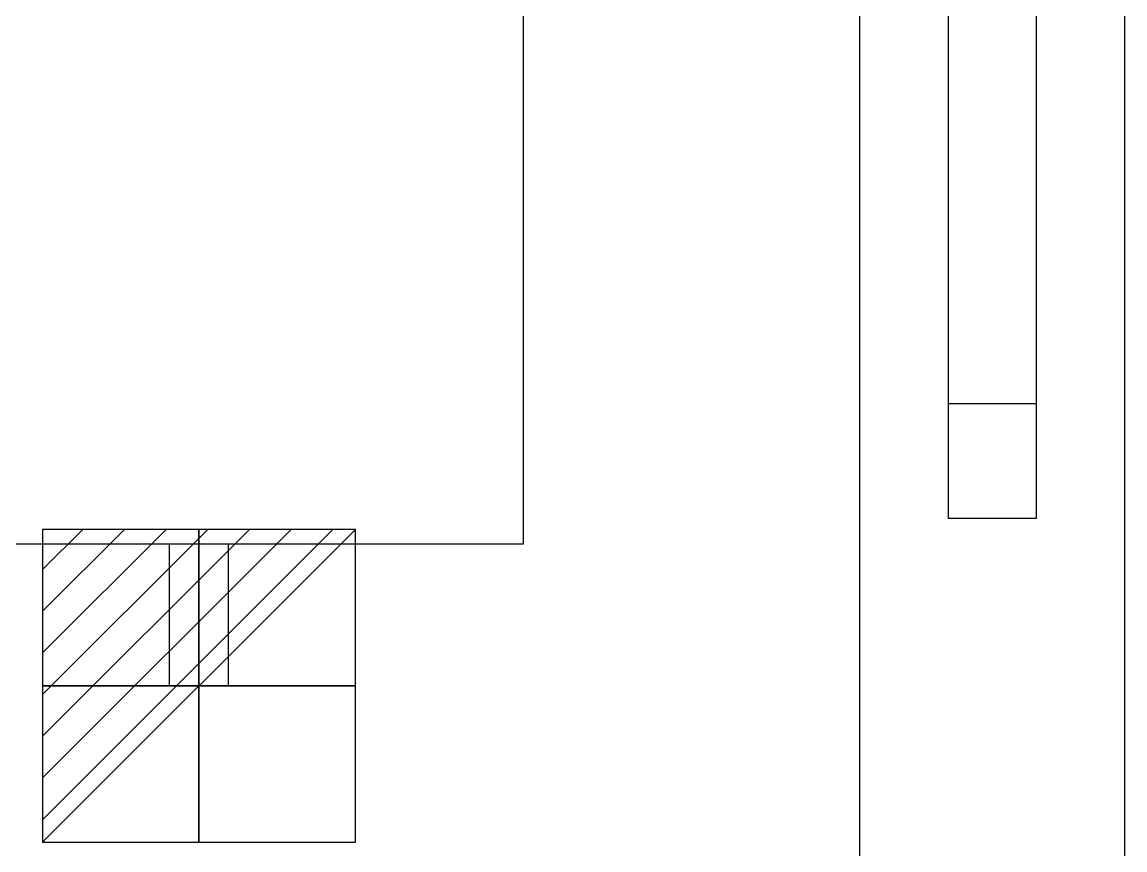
# Model space of a CAD drawing. Header units: millimetres. Extents: x -3 to 631, y -830 to 728.
# Drawn here: x 254 to 628, y -545.2 to -264.3 of the extents above; entities that cross this region are included whole.
import ezdxf

# ---------------------------------------------------------------- set-up
doc = ezdxf.new("R2010")
doc.units = ezdxf.units.MM
for name, color, linetype in [('IQ_200_2D', 1, 'Continuous'), ('IQ_204_2D', 7, 'Continuous'), ('IQ_CON_ELECTRICITY_INT', 7, 'Continuous')]:
    doc.layers.add(name, color=color, linetype=linetype)

# ---------------------------------------------------------------- blocks, each defined once
blk = doc.blocks.new('*X1')
at = {"color": 0}
for p, q in [((286.774344, 2204.447934), (296.618251, 2214.291842)), ((286.774344, 2205.862148), (295.204037, 2214.291842)), ((286.774344, 2207.276361), (293.789824, 2214.291842)), ((286.774344, 2208.690575), (292.37561, 2214.291842)), ((286.774344, 2210.104788), (290.961397, 2214.291842)), ((286.774344, 2211.519002), (289.547183, 2214.291842)), ((286.774344, 2212.933216), (288.13297, 2214.291842))]:
    blk.add_line(p, q, dxfattribs=at)
blk = doc.blocks.new('ELECTRICITY')
for p, q in [((2.121, 2.121), (-2.121, 2.121)), ((-2.121, 2.121), (-2.121, -2.121)), ((-2.121, -2.121), (2.121, 2.121)), ((2.121, -2.121), (2.121, 2.121)), ((-2.121, -2.121), (2.121, -2.121))]:
    blk.add_line(p, q)
at = {"extrusion": (-1, 0, 0)}
for p, q in [((0, -2.121, 2.121), (0, 2.121, 2.121)), ((0, 2.121, -2.121), (0, -2.121, -2.121)), ((0, 2.121, 2.121), (0, 2.121, -2.121)), ((0, 2.121, -2.121), (0, -2.121, 2.121)), ((0, -2.121, -2.121), (0, -2.121, 2.121))]:
    blk.add_line(p, q, dxfattribs=at)
at = {"extrusion": (0, -1, 0)}
for p, q in [((2.121, 0, 2.121), (-2.121, 0, 2.121)), ((-2.121, 0, -2.121), (2.121, 0, -2.121)), ((-2.121, 0, 2.121), (-2.121, 0, -2.121)), ((-2.121, 0, -2.121), (2.121, 0, 2.121)), ((2.121, 0, -2.121), (2.121, 0, 2.121))]:
    blk.add_line(p, q, dxfattribs=at)
at = {"xscale": 0.4000000000000909, "yscale": 0.4000000000000909, "zscale": 0.4000000000000909}
blk.add_blockref('*X1', (-116.831, -883.595), dxfattribs=at)
at = {"extrusion": (-1, 0, 0), "xscale": 0.3999999999999773, "yscale": 0.3999999999999773, "zscale": 0.3999999999999773}
blk.add_blockref('*X1', (-116.831, -883.595), dxfattribs=at)
at = {"extrusion": (0, -1, 0), "xscale": 0.4000000000000909, "yscale": 0.4000000000000909, "zscale": 0.4000000000000909}
blk.add_blockref('*X1', (-116.831, -883.595), dxfattribs=at)

msp = doc.modelspace()

# ---------------------------------------------------------------- linework, layer by layer
at = {"layer": 'IQ_200_2D'}
msp.add_line((628, -670), (628, 0), dxfattribs=at)
at = {"layer": 'IQ_204_2D'}
for p, q in [((424, -441.33), (424, -145.39)), ((538, -191.39), (538, -580)), ((568, -191.39), (568, -432.58)), ((598, -432.58), (598, -191.39)), ((568, -393.76), (598, -393.76)), ((568, -432.58), (598, -432.58)), ((204, -441.33), (424, -441.33)), ((304, -489.5), (304, -441.33)), ((324, -489.5), (324, -441.33)), ((304, -489.5), (324, -489.5))]:
    msp.add_line(p, q, dxfattribs=at)

# ---------------------------------------------------------------- block references
at = {"layer": 'IQ_CON_ELECTRICITY_INT', "xscale": 25, "yscale": 25, "zscale": 25}
msp.add_blockref('ELECTRICITY', (314, -489.5), dxfattribs=at)

doc.saveas('drawing.dxf')
